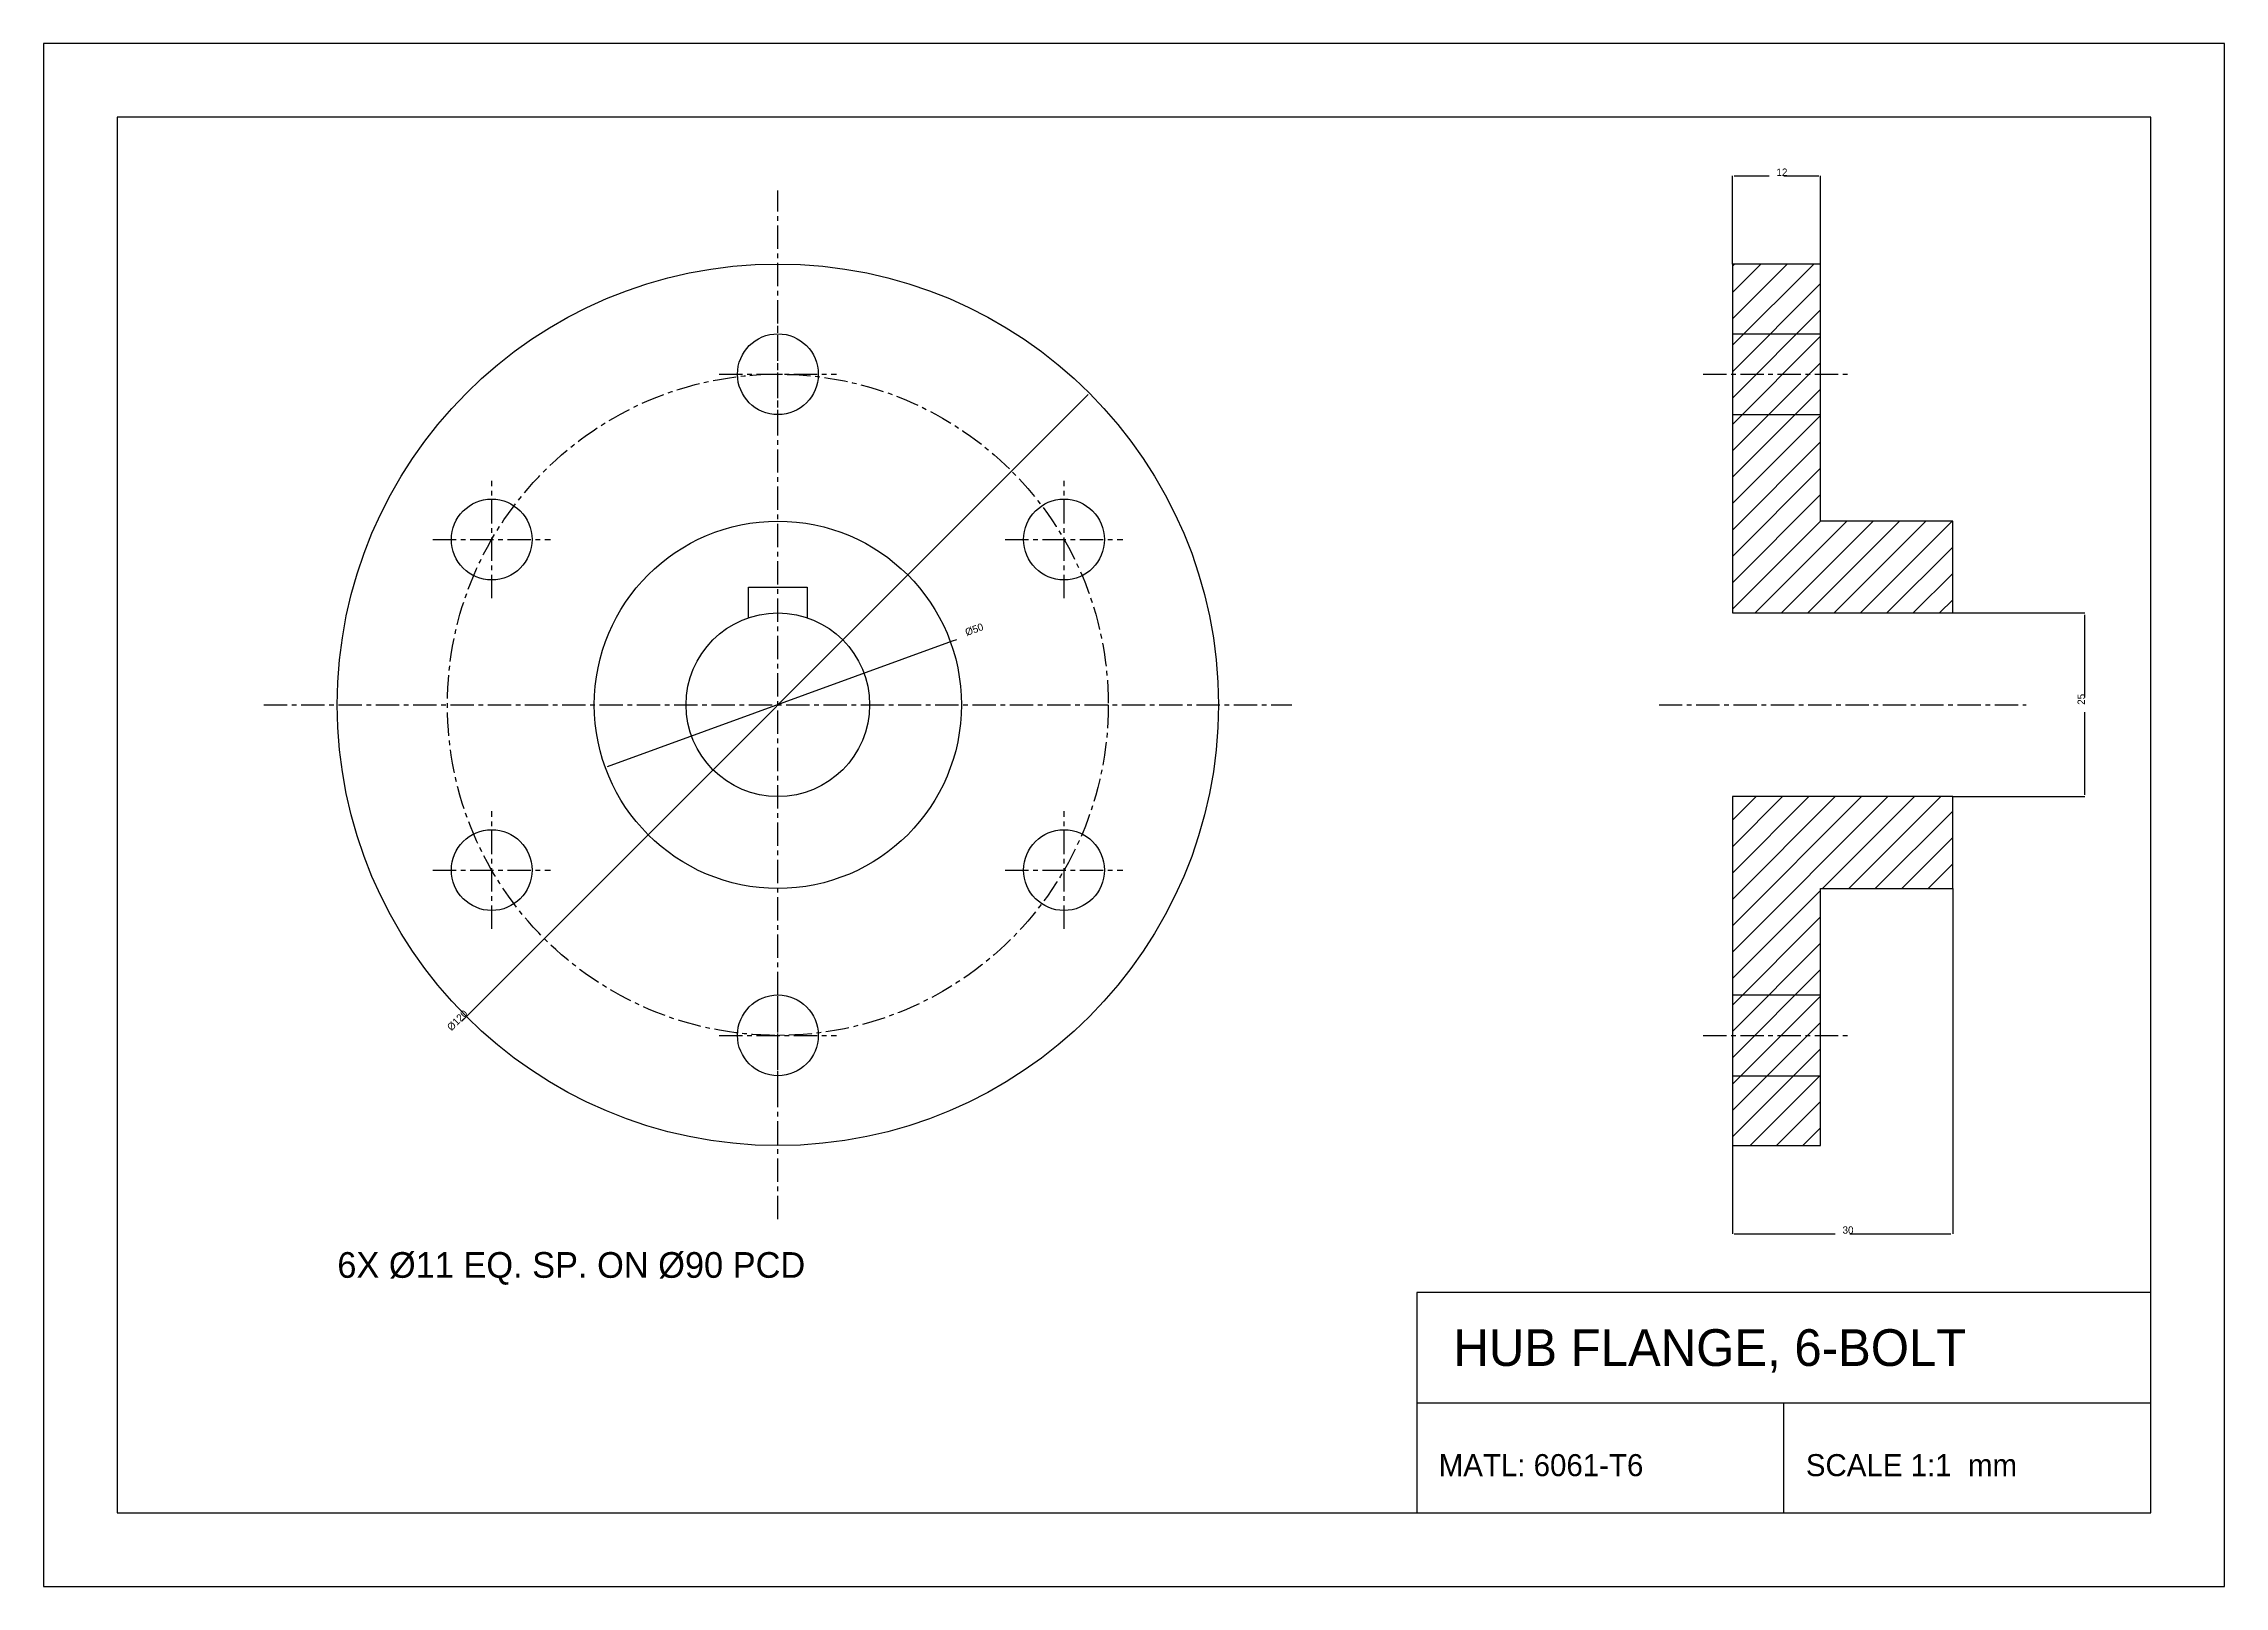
# Model space of a CAD drawing. Header units: millimetres. Extents: x 0 to 297, y 0 to 210.
import ezdxf

# ---------------------------------------------------------------- set-up
doc = ezdxf.new("R2010")
doc.units = ezdxf.units.MM
doc.linetypes.add('CENTER', pattern=[5.08, 3.175, -0.635, 0.635, -0.635])
for name, color, linetype in [('CENTER', 1, 'CENTER'), ('DIMS', 3, 'Continuous'), ('HATCH', 8, 'Continuous'), ('HIDDEN', 8, 'Continuous'), ('OUTLINE', 7, 'Continuous'), ('TITLE', 5, 'Continuous')]:
    doc.layers.add(name, color=color, linetype=linetype)

msp = doc.modelspace()

# ---------------------------------------------------------------- hatches: boundary and pattern name
at = {"layer": 'HATCH'}
h = msp.add_hatch(dxfattribs=at)
h.set_pattern_fill('ANSI31', scale=0.8)
h.paths.add_polyline_path([(230, 132.5), (260, 132.5), (260, 145), (242, 145), (242, 180), (230, 180)])
h = msp.add_hatch(dxfattribs=at)
h.set_pattern_fill('ANSI31', scale=0.8)
h.paths.add_polyline_path([(230, 60), (242, 60), (242, 95), (260, 95), (260, 107.5), (230, 107.5)])

# ---------------------------------------------------------------- linework, layer by layer
for p, q in [((230, 180), (230, 192)), ((230.25, 192), (235, 192)), ((237, 192), (241.75, 192)), ((242, 180), (242, 192)), ((57.4, 77.4), (142.25, 162.25)), ((260, 132.5), (278, 132.5)), ((278, 121), (278, 132.25)), ((123.73, 128.64), (76.74, 111.54)), ((124.31, 128.85), (123.73, 128.64)), ((278, 107.75), (278, 119)), ((260, 107.5), (278, 107.5)), ((230, 95), (230, 48)), ((260, 95), (260, 48)), ((56.95, 76.95), (57.4, 77.4)), ((230.25, 48), (244, 48)), ((246, 48), (259.75, 48))]:
    msp.add_line(p, q)
at = {"layer": 'CENTER'}
for p, q in [((100, 50), (100, 190)), ((100, 157), (100, 173)), ((92, 165), (108, 165)), ((226, 165), (246, 165)), ((61.03, 134.5), (61.03, 150.5)), ((138.97, 134.5), (138.97, 150.5)), ((53.03, 142.5), (69.03, 142.5)), ((130.97, 142.5), (146.97, 142.5)), ((30, 120), (170, 120)), ((220, 120), (270, 120)), ((61.03, 89.5), (61.03, 105.5)), ((138.97, 89.5), (138.97, 105.5)), ((53.03, 97.5), (69.03, 97.5)), ((130.97, 97.5), (146.97, 97.5)), ((100, 67), (100, 83)), ((92, 75), (108, 75)), ((226, 75), (246, 75))]:
    msp.add_line(p, q, dxfattribs=at)
msp.add_circle((100, 120), 45, dxfattribs=at)
at = {"layer": 'Defpoints'}
for p in [(230, 192), (230, 180), (242, 180), (260, 132.5), (123.49, 128.55), (100, 120), (100, 120), (260, 107.5), (278, 107.5), (230, 95), (260, 95), (57.57, 77.57), (230, 48)]:
    msp.add_point(p, dxfattribs=at)
at = {"layer": 'HIDDEN'}
for p, q in [((230, 170.5), (242, 170.5)), ((230, 159.5), (242, 159.5)), ((230, 80.5), (242, 80.5)), ((230, 69.5), (242, 69.5))]:
    msp.add_line(p, q, dxfattribs=at)
at = {"layer": 'OUTLINE'}
for points in [[(230, 132.5), (260, 132.5), (260, 145), (242, 145), (242, 180), (230, 180)], [(230, 60), (242, 60), (242, 95), (260, 95), (260, 107.5), (230, 107.5)]]:
    msp.add_lwpolyline(points, close=True, dxfattribs=at)
msp.add_lwpolyline([(96, 131.8), (96, 136), (104, 136), (104, 131.8)], dxfattribs=at)
for centre, radius in [((100, 120), 60), ((100, 165), 5.5), ((61.03, 142.5), 5.5), ((138.97, 142.5), 5.5), ((100, 120), 25), ((100, 120), 12.5), ((61.03, 97.5), 5.5), ((138.97, 97.5), 5.5), ((100, 75), 5.5)]:
    msp.add_circle(centre, radius, dxfattribs=at)
at = {"layer": 'TITLE'}
for p, q in [((187, 25), (287, 25)), ((237, 10), (237, 25))]:
    msp.add_line(p, q, dxfattribs=at)
for points in [[(0, 0), (297, 0), (297, 210), (0, 210)], [(10, 10), (287, 10), (287, 200), (10, 200)], [(187, 10), (287, 10), (287, 40), (187, 40)]]:
    msp.add_lwpolyline(points, close=True, dxfattribs=at)

# ---------------------------------------------------------------- texts
at = {"layer": 'DIMS'}
for s, height, p in [('12', 1, (236, 192)), ('30', 1, (245, 48)), ('6X %%c11 EQ. SP. ON %%c90 PCD', 3.5, (40, 42))]:
    msp.add_text(s, height=height, dxfattribs=at).set_placement(p)
for s, rotation, p in [('Ø50', 20, (125.72, 129.36)), ('25', 90, (278, 120)), ('Ø120', 45, (55.54, 75.54))]:
    msp.add_text(s, height=1, rotation=rotation, dxfattribs=at).set_placement(p)
at = {"layer": 'TITLE'}
for s, height, p in [('HUB FLANGE, 6-BOLT', 5, (192, 30)), ('MATL: 6061-T6', 3, (190, 15)), ('SCALE 1:1  mm', 3, (240, 15))]:
    msp.add_text(s, height=height, dxfattribs=at).set_placement(p)

doc.saveas('drawing.dxf')
